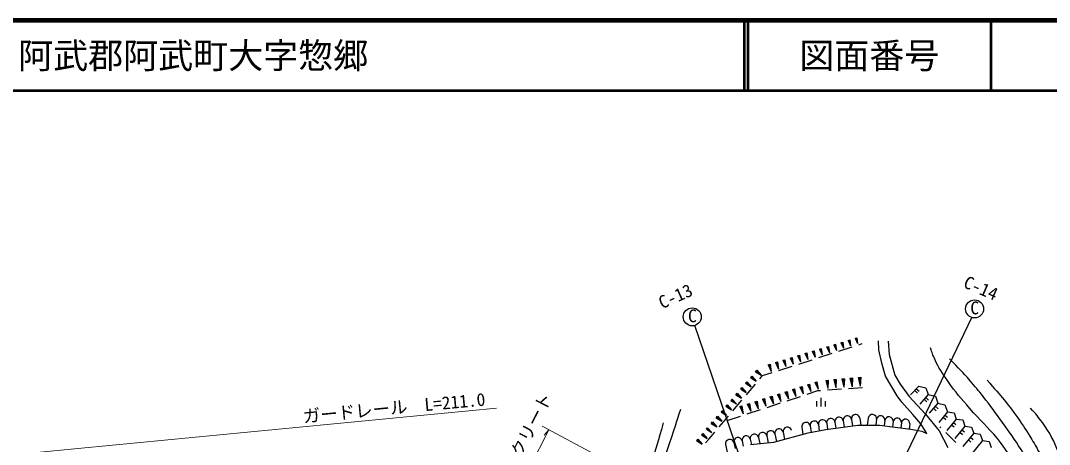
# Model space of a CAD drawing. Units: millimetres, scale not verified. Extents: x 40000 to 680000, y 20000 to 380000.
# Drawn here: x 405359 to 552354, y 319458 to 380000 of the extents above; entities that cross this region are included whole.
import ezdxf
from ezdxf.enums import TextEntityAlignment as Align

# ---------------------------------------------------------------- set-up
doc = ezdxf.new("R2010")
doc.units = ezdxf.units.MM
doc.header["$LTSCALE"] = 1000
for name, color, linetype, lineweight in [('M-BGD', 7, 'Continuous', 25), ('M-STR-HTXT', 7, 'Continuous', 13), ('M-STR-STRC', 7, 'Continuous', 25), ('M-TTL', 2, 'Continuous', 140), ('M-TTL-LINE', 7, 'Continuous', 50)]:
    doc.layers.add(name, color=color, linetype=linetype, lineweight=lineweight)
doc.layers.add('M-TTL-TXT', color=7, linetype='Continuous')
doc.styles.add('ＭＳ ゴシック', font='')
doc.styles.get('ＭＳ ゴシック').set_extended_font_data('MS Gothic')

msp = doc.modelspace()

# ---------------------------------------------------------------- linework, layer by layer
at = {"layer": 'M-BGD'}
for p, q in [((521548, 333694), (521801, 333771)), ((521548, 333694), (521931, 332890)), ((521674, 333732), (521931, 332890)), ((521801, 333771), (521931, 332890)), ((522568, 334005), (522816, 334081)), ((522568, 334005), (522944, 333216)), ((522692, 334043), (522944, 333216)), ((522816, 334081), (522944, 333216)), ((523584, 334315), (523827, 334389)), ((523584, 334315), (523952, 333541)), ((523705, 334352), (523952, 333541)), ((523827, 334389), (523952, 333541)), ((524594, 334623), (524833, 334695)), ((524594, 334623), (524956, 333864)), ((524714, 334659), (524956, 333864)), ((524833, 334695), (524956, 333864)), ((525101, 333700), (525620, 333868)), ((527999, 332989), (527926, 334245)), ((529327, 334226), (529436, 332280)), ((517419, 332435), (517691, 332518)), ((517419, 332435), (517831, 331571)), ((517555, 332477), (517831, 331571)), ((517691, 332518), (517831, 331571)), ((518459, 332752), (518726, 332834)), ((518459, 332752), (518863, 331903)), ((518592, 332793), (518863, 331903)), ((518726, 332834), (518863, 331903)), ((519389, 331862), (521293, 332475)), ((519493, 333068), (519755, 333147)), ((519493, 333068), (519891, 332234)), ((519624, 333108), (519891, 332234)), ((519755, 333147), (519891, 332234)), ((520523, 333381), (520780, 333460)), ((520523, 333381), (520913, 332563)), ((520652, 333421), (520913, 332563)), ((520780, 333460), (520913, 332563)), ((522245, 332781), (524149, 333394)), ((528399, 331043), (527999, 332989)), ((529436, 332280), (530291, 329332)), ((512149, 330829), (512445, 330919)), ((512149, 330829), (512598, 329887)), ((512297, 330874), (512598, 329887)), ((512445, 330919), (512598, 329887)), ((513213, 331153), (513504, 331242)), ((513213, 331153), (513655, 330227)), ((513359, 331197), (513655, 330227)), ((513504, 331242), (513655, 330227)), ((514272, 331476), (514558, 331563)), ((514272, 331476), (514706, 330565)), ((514415, 331520), (514706, 330565)), ((514558, 331563), (514706, 330565)), ((515326, 331797), (515607, 331883)), ((515326, 331797), (515753, 330902)), ((515467, 331840), (515753, 330902)), ((515607, 331883), (515753, 330902)), ((516375, 332117), (516652, 332201)), ((516375, 332117), (516794, 331237)), ((516513, 332159), (516794, 331237)), ((516533, 330943), (518437, 331556)), ((516652, 332201), (516794, 331237)), ((528945, 329187), (528399, 331043)), ((510352, 329830), (510534, 330043)), ((510352, 329830), (511152, 329330)), ((510443, 329937), (511152, 329330)), ((510534, 330043), (511152, 329330)), ((511000, 328839), (511375, 329283)), ((511375, 329283), (512726, 329718)), ((513678, 330024), (515581, 330637)), ((530291, 329332), (531019, 328059)), ((508948, 328190), (509130, 328403)), ((508948, 328190), (509747, 327691)), ((509039, 328296), (509747, 327691)), ((509062, 326549), (510354, 328076)), ((509130, 328403), (509747, 327691)), ((509650, 329010), (509832, 329223)), ((509650, 329010), (510449, 328510)), ((509741, 329117), (510449, 328510)), ((509832, 329223), (510449, 328510)), ((517775, 327968), (518074, 328065)), ((517775, 327968), (518245, 327020)), ((517924, 328017), (518245, 327020)), ((518074, 328065), (518245, 327020)), ((518834, 328309), (519136, 328406)), ((518834, 328309), (519309, 327350)), ((518985, 328358), (519309, 327350)), ((519136, 328406), (519309, 327350)), ((520396, 328604), (520746, 328636)), ((520396, 328604), (520679, 327453)), ((520571, 328620), (520679, 327453)), ((520746, 328636), (520679, 327453)), ((521539, 328709), (521897, 328742)), ((521539, 328709), (521828, 327534)), ((521718, 328725), (521828, 327534)), ((521897, 328742), (521828, 327534)), ((522690, 328815), (523054, 328848)), ((522690, 328815), (522984, 327616)), ((522872, 328831), (522984, 327616)), ((523054, 328848), (522984, 327616)), ((523847, 328921), (524220, 328955)), ((523847, 328921), (524148, 327698)), ((524033, 328938), (524148, 327698)), ((524220, 328955), (524148, 327698)), ((525012, 329028), (525392, 329063)), ((525012, 329028), (525319, 327781)), ((525202, 329046), (525319, 327781)), ((525392, 329063), (525319, 327781)), ((530619, 326403), (528945, 329187)), ((531019, 328059), (532311, 326312)), ((533678, 327802), (532525, 326522)), ((533678, 327802), (534696, 327559)), ((507545, 326551), (507726, 326763)), ((507545, 326551), (508343, 326052)), ((507636, 326657), (508343, 326052)), ((507726, 326763), (508343, 326052)), ((508247, 327370), (508428, 327583)), ((508247, 327370), (509045, 326871)), ((508337, 327476), (509045, 326871)), ((508428, 327583), (509045, 326871)), ((512425, 326249), (512737, 326349)), ((512737, 326349), (512916, 325257)), ((513500, 326594), (513810, 326694)), ((513500, 326594), (513987, 325612)), ((513655, 326644), (513987, 325612)), ((513810, 326694), (513987, 325612)), ((514573, 326939), (514880, 327038)), ((514573, 326939), (515055, 325965)), ((514726, 326988), (515055, 325965)), ((514880, 327038), (515055, 325965)), ((515643, 327283), (515947, 327381)), ((515643, 327283), (516121, 326317)), ((515795, 327332), (516121, 326317)), ((515947, 327381), (516121, 326317)), ((516710, 327626), (517012, 327723)), ((516710, 327626), (517184, 326669)), ((516861, 327675), (517184, 326669)), ((517012, 327723), (517184, 326669)), ((517723, 326637), (519289, 327154)), ((519289, 327154), (519639, 327179)), ((520636, 327251), (522631, 327395)), ((523629, 327467), (525624, 327610)), ((531274, 325512), (530619, 326403)), ((533101, 327162), (533512, 326793)), ((533332, 327418), (533742, 327049)), ((535045, 326572), (533839, 325231)), ((534696, 327559), (535045, 326572)), ((535045, 326572), (536063, 326328)), ((536063, 326328), (536413, 325341)), ((506142, 324911), (506323, 325123)), ((506142, 324911), (506939, 324413)), ((506233, 325017), (506939, 324413)), ((506323, 325123), (506939, 324413)), ((506843, 325731), (507025, 325943)), ((506843, 325731), (507641, 325232)), ((506934, 325837), (507641, 325232)), ((507025, 325943), (507641, 325232)), ((507125, 324259), (508416, 325786)), ((508099, 324858), (508420, 324961)), ((508099, 324858), (508603, 323841)), ((508259, 324909), (508603, 323841)), ((508420, 324961), (508603, 323841)), ((509183, 325206), (509503, 325309)), ((509183, 325206), (509686, 324190)), ((509343, 325258), (509686, 324190)), ((509503, 325309), (509686, 324190)), ((510266, 325555), (510584, 325657)), ((510266, 325555), (510765, 324546)), ((510425, 325606), (510765, 324546)), ((510584, 325657), (510765, 324546)), ((511347, 325902), (511662, 326003)), ((511347, 325902), (511842, 324902)), ((511504, 325953), (511842, 324902)), ((511662, 326003), (511842, 324902)), ((512027, 324753), (513926, 325381)), ((512425, 326249), (512916, 325257)), ((512581, 326299), (512916, 325257)), ((514875, 325695), (516774, 326323)), ((519107, 324873), (519107, 325623)), ((519732, 324873), (519732, 326123)), ((520357, 324873), (520357, 325623)), ((532820, 323747), (531274, 325512)), ((532311, 326312), (534639, 323765)), ((534442, 325901), (534852, 325532)), ((534683, 326169), (535093, 325800)), ((536413, 325341), (535152, 323940)), ((536034, 324921), (536445, 324552)), ((536413, 325341), (537431, 325097)), ((537431, 325097), (537780, 324110)), ((504740, 323273), (504921, 323484)), ((504921, 323484), (505535, 322775)), ((505187, 321968), (506479, 323495)), ((505441, 324092), (505622, 324304)), ((505441, 324092), (506237, 323594)), ((505531, 324198), (506237, 323594)), ((505622, 324304), (506237, 323594)), ((506330, 322869), (508229, 323497)), ((509178, 323811), (511077, 324439)), ((533985, 322399), (532820, 323747)), ((534639, 323765), (536586, 321400)), ((535782, 324641), (536193, 324271)), ((537780, 324110), (536532, 322582)), ((537406, 323652), (537781, 323345)), ((537780, 324110), (538722, 323986)), ((538722, 323986), (539032, 323088)), ((504039, 322454), (504219, 322665)), ((504039, 322454), (504834, 321956)), ((504129, 322559), (504834, 321956)), ((504219, 322665), (504834, 321956)), ((504740, 323273), (505535, 322775)), ((504830, 323379), (505535, 322775)), ((516973, 321919), (517125, 320943)), ((518159, 322103), (518302, 321182)), ((519344, 322288), (519479, 321421)), ((520417, 321611), (524965, 322193)), ((520530, 322473), (520659, 321642)), ((521716, 322657), (521850, 321795)), ((522902, 322842), (523041, 321947)), ((524087, 323026), (524232, 322099)), ((524965, 322193), (528076, 322230)), ((525273, 323211), (525431, 322199)), ((526457, 323212), (526316, 322209)), ((527645, 323045), (527530, 322223)), ((528076, 322230), (532570, 321647)), ((528834, 322879), (528731, 322145)), ((530022, 322712), (529921, 321991)), ((531210, 322546), (531111, 321836)), ((532399, 322379), (532301, 321682)), ((534826, 321029), (533985, 322399)), ((536850, 321842), (536733, 321956)), ((537156, 323346), (537532, 323040)), ((539032, 323088), (537690, 321445)), ((538361, 322266), (538736, 321960)), ((538629, 322595), (539005, 322288)), ((540284, 322066), (538847, 320307)), ((539032, 323088), (539974, 322964)), ((539974, 322964), (540284, 322066)), ((540284, 322066), (541226, 321942)), ((541226, 321942), (541535, 321044)), ((502637, 320816), (502817, 321027)), ((502637, 320816), (503431, 320319)), ((502727, 320922), (503431, 320319)), ((502817, 321027), (503431, 320319)), ((503338, 321635), (503518, 321846)), ((503338, 321635), (504132, 321138)), ((503428, 321740), (504132, 321138)), ((503518, 321846), (504132, 321138)), ((503733, 320250), (504541, 321205)), ((510791, 320455), (510977, 319575)), ((511965, 320703), (512176, 319705)), ((512975, 319792), (517906, 321102)), ((513139, 320951), (513362, 319894)), ((514313, 321199), (514523, 320203)), ((517906, 321102), (520417, 321611)), ((532570, 321647), (534134, 321338)), ((534134, 321338), (534826, 321029)), ((536586, 321400), (537842, 318999)), ((538992, 319741), (537564, 321142)), ((539565, 321187), (539941, 320880)), ((539853, 321538), (540228, 321232)), ((541535, 321044), (540005, 319170)), ((541076, 320481), (541452, 320175)), ((541535, 321044), (542477, 320920)), ((542477, 320920), (542787, 320022)), ((501936, 319997), (502117, 320208)), ((501936, 319997), (502730, 319501)), ((502026, 320103), (502730, 319501)), ((502117, 320208), (502730, 319501)), ((503240, 319686), (503733, 320250)), ((506094, 319464), (506326, 318367)), ((507268, 319712), (507447, 318865)), ((508443, 319960), (508606, 319185)), ((509617, 320208), (509774, 319463)), ((509628, 319428), (512975, 319792)), ((540770, 320107), (541146, 319800)), ((542787, 320022), (541162, 318032)), ((542787, 320022), (543729, 319898)), ((543729, 319898), (544039, 318999))]:
    msp.add_line(p, q, dxfattribs=at)
for centre, start, end in [((523494, 322934), 8.84593, 188.84593), ((524680, 323118), 8.84593, 188.84593), ((527051, 323129), 352.02345, 172.02345), ((528239, 322962), 352.02345, 172.02345), ((529428, 322796), 352.02345, 172.02345), ((514913, 321323), 11.91678, 191.91678), ((517566, 322011), 8.84593, 188.84593), ((518752, 322196), 8.84593, 188.84593), ((519937, 322380), 8.84593, 188.84593), ((521123, 322565), 8.84593, 188.84593), ((522309, 322749), 8.84593, 188.84593), ((530616, 322629), 352.02345, 172.02345), ((531805, 322463), 352.02345, 172.02345), ((509030, 320084), 11.91678, 191.91678), ((510204, 320332), 11.91678, 191.91678), ((511378, 320579), 11.91678, 191.91678), ((512552, 320827), 11.91678, 191.91678), ((513726, 321075), 11.91678, 191.91678), ((506681, 319588), 11.91678, 191.91678), ((507856, 319836), 11.91678, 191.91678)]:
    msp.add_arc(centre, 600, start, end, dxfattribs=at)
for points, knots in [([(559482, 291176), (558387, 292341), (558078, 292701), (557248, 293735), (556048, 295230), (555410, 296108), (554464, 297774), (553568, 299352), (553260, 300339), (552608, 302032), (551977, 303671), (551678, 304610), (551162, 306289), (550679, 307861), (550604, 308799), (550070, 310355), (549283, 312653), (548901, 313989), (547723, 316113), (546770, 317833), (546143, 318755), (544912, 320289), (543491, 322060), (542456, 322845), (540983, 324573), (539728, 326046), (538981, 326845), (537899, 328448), (537083, 329658), (536537, 330301), (535961, 331641), (535697, 332258), (535592, 332495), (535361, 333252)], [0, 0, 0, 0, 1, 1, 1, 2, 2, 2, 3, 3, 3, 4, 4, 4, 5, 5, 5, 6, 6, 6, 7, 7, 7, 8, 8, 8, 9, 9, 9, 10, 10, 10, 11, 11, 11, 11]), ([(561373, 292362), (560352, 293204), (560039, 293482), (559269, 294286), (558320, 295278), (557781, 295858), (557086, 297042), (556257, 298456), (556060, 299386), (555476, 300917), (554988, 302199), (554791, 302945), (554357, 304247), (553778, 305983), (553491, 306968), (552883, 308695), (552139, 310811), (551807, 312036), (550864, 314071), (549993, 315950), (549382, 316946), (548299, 318710), (547339, 320273), (546710, 321089), (545652, 322586), (544609, 324060), (544015, 324881), (542895, 326297), (542182, 327200), (541767, 327694), (541012, 328562), (539909, 329832), (539504, 330227), (538065, 331701)], [0, 0, 0, 0, 1, 1, 1, 2, 2, 2, 3, 3, 3, 4, 4, 4, 5, 5, 5, 6, 6, 6, 7, 7, 7, 8, 8, 8, 9, 9, 9, 10, 10, 10, 11, 11, 11, 11]), ([(543441, 328644), (545599, 326165), (546282, 325474), (547835, 323241), (548648, 322071), (549093, 321406), (549827, 320184), (550323, 319358), (550577, 318880), (551028, 318028), (551703, 316751), (552114, 316050), (552692, 314726), (553823, 312139), (554301, 310624), (555230, 307958), (555897, 306045), (556150, 304933), (556813, 303019), (557235, 301801), (557447, 301105), (557987, 299935), (558483, 298859), (558789, 298251), (559515, 297315), (560157, 296487), (560607, 296086), (561425, 295432), (562298, 294734), (562698, 294529), (563850, 293917)], [0, 0, 0, 0, 1, 1, 1, 2, 2, 2, 3, 3, 3, 4, 4, 4, 5, 5, 5, 6, 6, 6, 7, 7, 7, 8, 8, 8, 9, 9, 9, 10, 10, 10, 10]), ([(499633, 324469), (498412, 320645), (498104, 319617), (496986, 316555), (496218, 314454), (495755, 313289), (494939, 311206), (494194, 309304), (493678, 308276), (493001, 306348), (492329, 304435), (492239, 303273), (491582, 301354), (491219, 300292), (490998, 299694), (490463, 298707), (489546, 297014), (488528, 296406), (487380, 294859), (486701, 293945), (486461, 293321), (485688, 292485), (484182, 290856), (483080, 290100), (481048, 289210), (479613, 288581), (478625, 288884), (477064, 288746), (475406, 288599), (474469, 288474), (472807, 288555), (471716, 288608), (471315, 288642), (470023, 288828)], [0, 0, 0, 0, 1, 1, 1, 2, 2, 2, 3, 3, 3, 4, 4, 4, 5, 5, 5, 6, 6, 6, 7, 7, 7, 8, 8, 8, 9, 9, 9, 10, 10, 10, 11, 11, 11, 11]), ([(566862, 295805), (565747, 296141), (565396, 296256), (564500, 296651), (563467, 297106), (562879, 297380), (561971, 298052), (561171, 298644), (560772, 299071), (560206, 299889), (559477, 300946), (559230, 301645), (558751, 302837), (558104, 304446), (557841, 305386), (557314, 307039), (556557, 309413), (556269, 310785), (555494, 313152), (554837, 315161), (554517, 316309), (553693, 318256), (552942, 320030), (552495, 321048), (551346, 322595), (550732, 323421), (550488, 323740), (549654, 324614)], [0, 0, 0, 0, 1, 1, 1, 2, 2, 2, 3, 3, 3, 4, 4, 4, 5, 5, 5, 6, 6, 6, 7, 7, 7, 8, 8, 8, 9, 9, 9, 9]), ([(497182, 322550), (496416, 319805), (496182, 319034), (495422, 316820), (494466, 314037), (493779, 312532), (492638, 309820), (491824, 307884), (491315, 306823), (490455, 304907), (489756, 303349), (489373, 302472), (488654, 300923), (488008, 299530), (487740, 298699), (486962, 297375), (485909, 295584), (485155, 294641), (483632, 293227), (483066, 292701), (482652, 292518), (481969, 292154), (481288, 291791), (480902, 291579), (480167, 291344), (479067, 290994), (478414, 290924), (477274, 290744), (475969, 290538), (475233, 290454), (473917, 290334), (472428, 290199), (471920, 290189), (470093, 290132)], [0, 0, 0, 0, 1, 1, 1, 2, 2, 2, 3, 3, 3, 4, 4, 4, 5, 5, 5, 6, 6, 6, 7, 7, 7, 8, 8, 8, 9, 9, 9, 10, 10, 10, 11, 11, 11, 11])]:
    msp.add_open_spline(points, degree=3, knots=knots, dxfattribs=at)
at = {"layer": 'M-STR-HTXT'}
for p, q in [((390636, 316679), (473340, 324642)), ((502867, 309826), (479903, 322045)), ((476020, 312153), (480844, 321544)), ((480844, 321544), (480169, 320800))]:
    msp.add_line(p, q, dxfattribs=at)
at = {"layer": 'M-STR-STRC'}
for p, q in [((529548, 313138), (541263, 337588)), ((509216, 314414), (501696, 336447))]:
    msp.add_line(p, q, dxfattribs=at)
for centre in [(541657, 338816), (501325, 337681)]:
    msp.add_circle(centre, 1289, dxfattribs=at)
at = {"layer": 'M-TTL'}
msp.add_line((680000, 380000), (40000, 380000), dxfattribs=at)
at = {"layer": 'M-TTL-LINE'}
for p, q in [((508747, 380000), (508747, 370000)), ((509247, 380000), (509247, 370000)), ((543997, 380000), (543997, 370000)), ((40000, 370000), (680000, 370000))]:
    msp.add_line(p, q, dxfattribs=at)

# ---------------------------------------------------------------- texts
at = {"layer": 'M-STR-HTXT', "style": 'ＭＳ ゴシック'}
for s, rotation, p in [('L=211.0', 5.223, (463190, 323665)), ('ガードレール', 5.5, (445834, 321993)), ('コンクリート', 63.022, (475096, 312644))]:
    msp.add_text(s, height=1833, rotation=rotation, dxfattribs=at).set_placement(p, align=Align.BOTTOM_LEFT)
at = {"layer": 'M-STR-STRC', "style": 'ＭＳ ゴシック'}
for s, rotation, p in [('C-14', 336.435, (539695, 341450)), ('C-13', 24.305, (497256, 338265))]:
    msp.add_text(s, height=1833, rotation=rotation, dxfattribs=at).set_placement(p, align=Align.BOTTOM_LEFT)
for p in [(541052, 337490), (500720, 336355)]:
    msp.add_text('C', height=1833, dxfattribs=at).set_placement(p, align=Align.BOTTOM_LEFT)
at = {"layer": 'M-TTL-TXT', "style": 'ＭＳ ゴシック'}
msp.add_text('阿武郡阿武町大字惣郷', height=3666, dxfattribs=at).set_placement((405024, 375000), align=Align.MIDDLE_LEFT)
msp.add_text('図面番号', height=3666, dxfattribs=at).set_placement((526622, 375000), align=Align.MIDDLE_CENTER)

doc.saveas('drawing.dxf')
